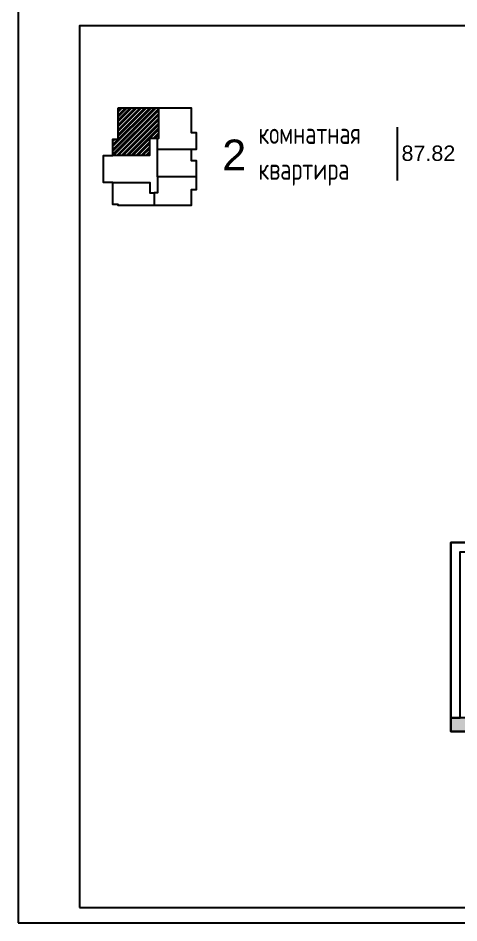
# Model space of a CAD drawing. Header units: millimetres. Extents: x -7516 to 14738, y -3327 to 3625.
# Drawn here: x 3179 to 3322.4, y 2436.8 to 2731.3 of the extents above; entities that cross this region are included whole.
import ezdxf

# ---------------------------------------------------------------- set-up
doc = ezdxf.new("R2010")
doc.units = ezdxf.units.MM
doc.header["$LTSCALE"] = 1.5
doc.layers.add('МЕБЕЛЬ ОСНОВ', color=7, linetype='Continuous')
doc.layers.add('Основные тонкие', color=7, linetype='Continuous')
doc.styles.add('ARIAL', font='arial.ttf')
doc.styles.add('СГЕНЕРИР_СТИЛЬ_1', font='txt.shx', dxfattribs={"width": 0.7})

msp = doc.modelspace()

# ---------------------------------------------------------------- hatches: boundary and pattern name
at = {"true_color": 0x939598}
h = msp.add_hatch(color=252, dxfattribs=at)
h.dxf.hatch_style = 1
h.paths.add_polyline_path([(3345.31, 2670.04), (3337.81, 2670.04), (3337.81, 2662.54), (3345.31, 2662.54)])
h.paths.add_polyline_path([(3420.31, 2670.04), (3345.31, 2670.04), (3345.31, 2665.54), (3419.56, 2665.54), (3419.56, 2649.04), (3421.06, 2649.04), (3421.06, 2662.54), (3420.31, 2662.54)])
h.paths.add_polyline_path([(3427.81, 2670.04), (3420.31, 2670.04), (3420.31, 2662.54), (3427.81, 2662.54)], flags=17)
h.paths.add_polyline_path([(3480.31, 2670.04), (3427.81, 2670.04), (3427.81, 2665.54), (3440.56, 2665.54), (3440.56, 2634.04), (3421.06, 2634.04), (3421.06, 2637.04), (3419.56, 2637.04), (3419.56, 2628.04), (3421.06, 2628.04), (3421.06, 2632.54), (3458.56, 2632.54), (3458.56, 2634.04), (3442.07, 2634.04), (3442.06, 2665.54), (3477.31, 2665.54), (3477.31, 2634.04), (3470.56, 2634.04), (3470.56, 2632.54), (3477.31, 2632.54), (3477.31, 2567.29), (3465.31, 2567.29), (3465.31, 2562.79), (3480.31, 2562.79)])
h.paths.add_polyline_path([(3447.31, 2562.79), (3451.66, 2562.79), (3451.66, 2567.29), (3442.81, 2567.29), (3442.81, 2559.04), (3441.31, 2559.04), (3441.31, 2557.54), (3442.81, 2557.54), (3442.81, 2503.54), (3342.31, 2503.54), (3342.31, 2515.54), (3337.81, 2515.54), (3337.81, 2503.54), (3319.81, 2503.54), (3319.81, 2499.04), (3447.31, 2499.04)])
h.paths.add_polyline_path([(3342.31, 2557.54), (3429.31, 2557.54), (3429.31, 2559.04), (3421.06, 2559.04), (3421.06, 2579.29), (3419.56, 2579.29), (3419.56, 2559.04), (3342.31, 2559.04), (3342.31, 2580.04), (3337.81, 2580.04), (3337.81, 2547.04), (3342.31, 2547.04)])
h.paths.add_polyline_path([(3345.31, 2587.54), (3337.81, 2587.54), (3337.81, 2580.04), (3345.31, 2580.04)])
h.paths.add_polyline_path([(3342.31, 2628.04), (3337.81, 2628.04), (3337.81, 2610.04), (3342.31, 2610.04), (3342.31, 2611.54), (3419.56, 2611.54), (3419.56, 2608.54), (3421.06, 2608.54), (3421.06, 2616.04), (3419.56, 2616.04), (3419.56, 2613.04), (3342.31, 2613.04)])
h.paths.add_polyline_path([(3342.31, 2662.54), (3337.81, 2662.54), (3337.81, 2647.54), (3342.31, 2647.54)])
h.paths.add_polyline_path([(3421.06, 2596.54), (3419.56, 2596.54), (3419.56, 2588.29), (3421.06, 2588.29)])
h.paths.add_polyline_path([(3428.56, 2588.29), (3419.57, 2588.29), (3419.56, 2588.26), (3419.56, 2580.04), (3419.56, 2580.04), (3419.56, 2579.29), (3428.56, 2579.29)])
at = {"layer": 'МЕБЕЛЬ ОСНОВ', "ltscale": 1.5, "true_color": 0x636466}
h = msp.add_hatch(dxfattribs=at)
h.set_pattern_fill('ANSI32', color=251, scale=0.117607)
h.set_pattern_definition([(45, (-1250.0145, -343.9297), (-0.79210748, 0.79210748), []), (45, (-1249.4864, -343.9297), (-0.79210748, 0.79210748), [])])
h.paths.add_polyline_path([(3211.49, 2702.1), (3211.49, 2691.9), (3209.82, 2691.9), (3209.82, 2686.59), (3221.69, 2686.59), (3221.69, 2692.11), (3224.63, 2692.11), (3224.63, 2702.1)])

# ---------------------------------------------------------------- linework, layer by layer
at = {"color": 18, "true_color": 0x000000}
msp.add_lwpolyline([(3178.98, 2436.78), (3599.48, 2436.78), (3599.48, 2733.78), (3178.98, 2733.78)], close=True, dxfattribs=at)
at = {"color": 252, "true_color": 0x939598}
for points in [[(3447.31, 2562.79), (3447.31, 2499.04), (3319.81, 2499.04), (3319.81, 2560.54), (3337.81, 2560.54), (3337.81, 2670.04), (3480.31, 2670.04), (3480.31, 2562.79), (3447.31, 2562.79)], [(3451.66, 2562.79), (3451.66, 2567.29), (3442.81, 2567.29), (3442.81, 2559.04), (3441.31, 2559.04), (3441.31, 2557.54), (3442.81, 2557.54), (3442.81, 2503.54), (3342.31, 2503.54), (3342.31, 2515.54), (3337.81, 2515.54), (3337.81, 2503.54), (3319.81, 2503.54), (3319.81, 2499.04), (3447.31, 2499.04), (3447.31, 2562.79), (3451.66, 2562.79)], [(3337.81, 2560.54), (3319.81, 2560.54), (3319.81, 2503.54), (3322.81, 2503.54), (3322.81, 2557.54), (3337.81, 2557.54)]]:
    msp.add_lwpolyline(points, dxfattribs=at)
at = {"layer": 'МЕБЕЛЬ ОСНОВ', "ltscale": 1.5}
for points in [[(3211.49, 2702.1), (3235.25, 2702.1), (3235.25, 2694.06), (3235.25, 2693.99), (3236.93, 2693.99), (3236.93, 2688.55), (3235.25, 2688.55), (3235.25, 2684.91), (3236.93, 2684.91), (3236.93, 2675.41), (3235.25, 2675.41), (3235.25, 2670.24), (3211.49, 2670.24), (3211.49, 2670.66), (3209.82, 2670.66), (3209.82, 2677.79), (3206.74, 2677.79), (3206.74, 2686.59), (3209.82, 2686.59), (3209.82, 2691.9), (3211.49, 2691.9), (3211.49, 2702.1)], [(3224.63, 2702.1), (3224.63, 2692.11), (3221.69, 2692.11), (3221.69, 2686.59), (3209.82, 2686.59)], [(3302.27, 2695.82), (3302.27, 2678.47)], [(3235.25, 2688.55), (3224.35, 2688.55), (3224.35, 2692.11)], [(3236.93, 2679.6), (3224.35, 2679.6), (3224.35, 2688.55)], [(3209.82, 2677.79), (3221.83, 2677.79), (3221.83, 2674.43), (3223.25, 2674.43)], [(3224.35, 2679.6), (3224.35, 2674.43), (3223.25, 2674.43), (3223.25, 2670.24)]]:
    msp.add_lwpolyline(points, dxfattribs=at)
at = {"layer": 'Основные тонкие'}
msp.add_lwpolyline([(3198.98, 2441.78), (3594.48, 2441.78), (3594.48, 2728.78), (3198.98, 2728.78)], close=True, dxfattribs=at)

# ---------------------------------------------------------------- texts
at = {"layer": 'МЕБЕЛЬ ОСНОВ', "ltscale": 1.5, "attachment_point": 1}
for s, width, insert, char_height, style in [('\\pxqj;комнатная\\Pквартира', 27.9945, (3257.2, 2697.32), 7, 'СГЕНЕРИР_СТИЛЬ_1'), ('\\pxqr;2', 15.1598, (3238.03, 2691.74), 10, 'ARIAL'), ('\\pxqr;87.82', 15.1598, (3306.05, 2689.8), 5, 'ARIAL')]:
    msp.add_mtext_dynamic_manual_height_columns(s, width=width, gutter_width=12.5, heights=[0], dxfattribs=dict(at, insert=insert, char_height=char_height, style=style))

doc.saveas('drawing.dxf')
